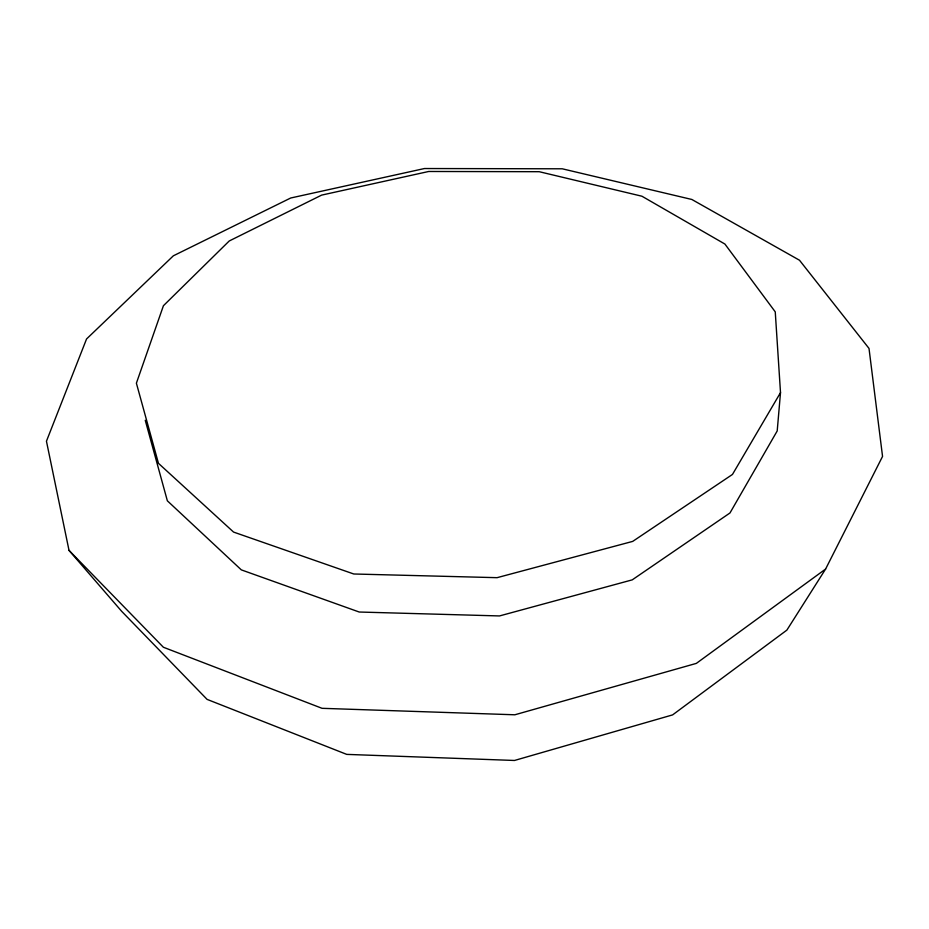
<?xml version="1.0" encoding="UTF-8"?>
<svg xmlns="http://www.w3.org/2000/svg" width="929" height="929" viewBox="0 0 929 929"><rect width="100%" height="100%" fill="white"/><g stroke="black" fill="none" stroke-linecap="round" stroke-linejoin="round"><path stroke-width="1.39" d="M780.511 392.63L732.458 474.452L632.695 541.398L497.073 577.675L353.775 573.994L233.562 532.073L158.453 463.327L136.389 383.189L163.423 305.722L229.231 240.983L321.631 195.113L428.71 171.482L539.215 171.702L641.939 196.228L724.91 244.048L775.25 311.865L780.511 392.63L777.201 430.951L729.973 512.971L632.219 579.87L499.5 615.939L359.209 612.025L241.319 569.872L167.359 500.812L145.249 420.303M825.602 569.047L882.55 456.418L869.01 348.421L799.497 260.236L691.838 199.468L562.254 168.799L424.472 168.532L290.696 198.005L173.351 255.812L86.548 338.98L46.45 441.205L69.013 550.374L121.687 611.34L207.086 699.386L346.726 754.383L514.492 760.468L672.619 714.889L786.875 630.117L825.602 569.047L696.344 663.387L514.852 714.784L322.049 708.316L163.376 647.246L69.013 550.374"/></g></svg>
